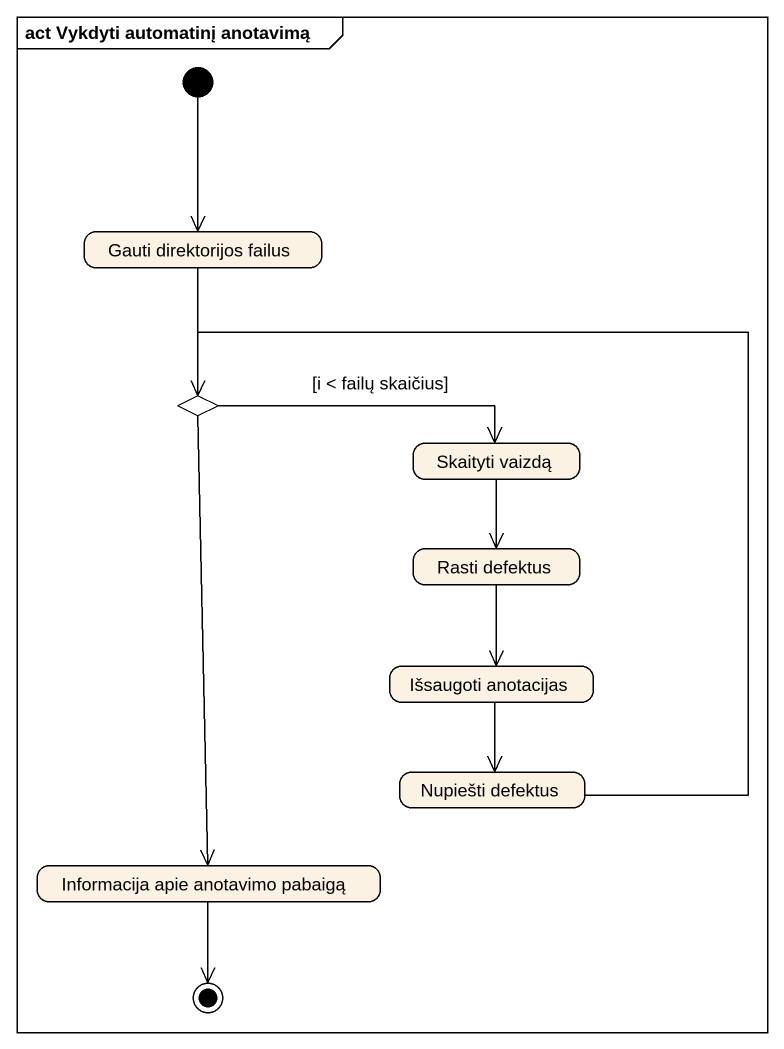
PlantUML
@startuml
mainframe act Vykdyti automatinį anotavimą
hide empty description
state "Gauti direktorijos failus" as Gauti_direktorijos_failus
state choice1 <<choice>>
state "Skaityti vaizdą" as Skaityti_vaizdą
state "Rasti defektus" as Rasti_defektus
state "Išsaugoti anotacijas" as Išsaugoti_anotacijas
state "Nupiešti defektus" as Nupiešti_defektus
state "Informacija apie anotavimo pabaigą" as Informacija_apie_anotavimo
[*] --> Gauti_direktorijos_failus
Gauti_direktorijos_failus --> choice1
choice1 -right-> Skaityti_vaizdą : [i < failų skaičius]
choice1 --> Informacija_apie_anotavimo
Skaityti_vaizdą --> Rasti_defektus
Rasti_defektus --> Išsaugoti_anotacijas
Išsaugoti_anotacijas --> Nupiešti_defektus
Nupiešti_defektus -up-> choice1
Informacija_apie_anotavimo --> [*]
@enduml
